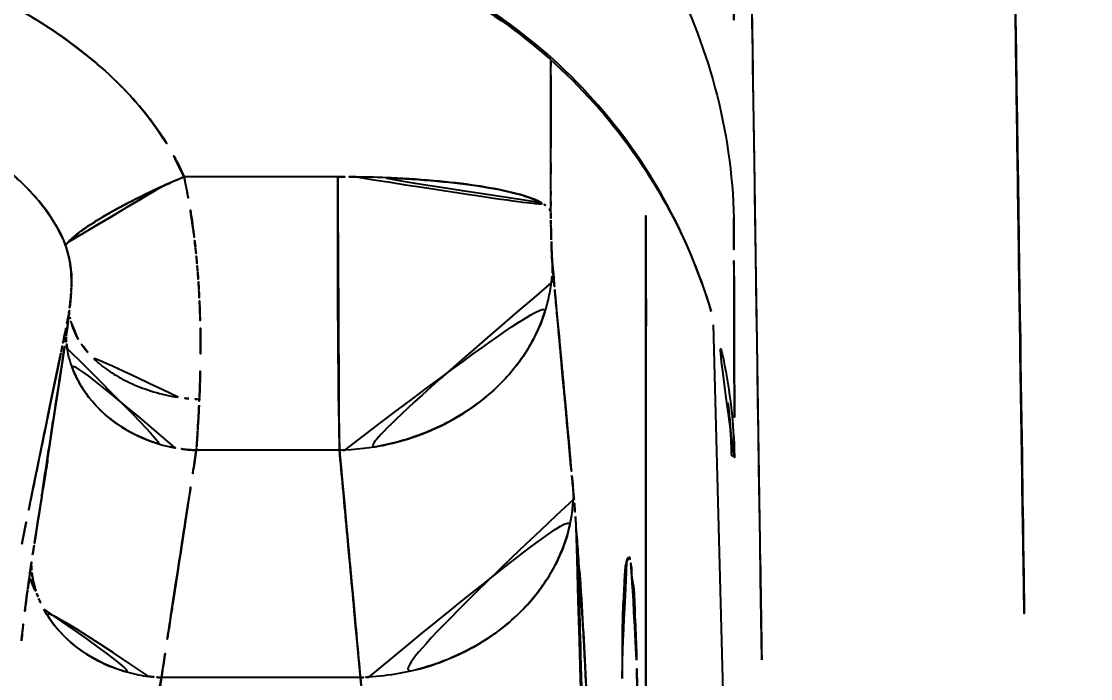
# Model space of a CAD drawing. Extents: x 16296660632 to 16296668616, y -37409619871 to -37409616241.
# Drawn here: x 16296666410.42 to 16296666450.61, y -37409616612.79 to -37409616588.11 of the extents above; entities that cross this region are included whole.
import ezdxf

# ---------------------------------------------------------------- set-up
doc = ezdxf.new("R2010")
doc.units = 0
doc.header["$LTSCALE"] = 10
doc.header["$MEASUREMENT"] = 0
doc.header["$PDMODE"] = 3
doc.header["$PDSIZE"] = -10
doc.layers.get('0').update_dxf_attribs({"linetype": 'CONTINUOUS'})
doc.layers.get('DEFPOINTS').update_dxf_attribs({"linetype": 'CONTINUOUS'})
doc.styles.add('Daelim Dimension', font='')
doc.styles.get('Daelim Dimension').set_extended_font_data('나눔고딕')
doc.dimstyles.new('DEFAULT', dxfattribs={"dimscale": 2, "dimtxt": 2, "dimasz": 2, "dimexe": 0, "dimexo": 2, "dimgap": 1, "dimtad": 1, "dimdec": 1, "dimzin": 9, "dimdsep": 46, "dimtxsty": 'Daelim Dimension', "dimcen": 0.5, "dimclrd": 252, "dimclre": 252, "dimclrt": 3, "dimadec": 1, "dimazin": 0, "dimtfac": 1, "dimtdec": 1, "dimtix": 1, "dimtmove": 0, "dimatfit": 3, "dimfxl": 1, "dimtolj": 1, "dimtzin": 1, "dimlwd": 9, "dimlwe": 9, "dimarcsym": 0})

# ---------------------------------------------------------------- blocks, each defined once
blk = doc.blocks.new('*D17')
at = {"color": 5, "lineweight": 9, "ltscale": 0.5, "transparency": 16777216}
for p, q in [((16296666587.9219, -37409616506.424438), (16296666624.81945, -37409616506.424438)), ((16296666624.81945, -37409616510.424438), (16296666624.81945, -37409616827.794708)), ((16296666313.128599, -37409616831.794708), (16296666624.81945, -37409616831.794708))]:
    blk.add_line(p, q, dxfattribs=at)
at = {"color": 5, "ltscale": 0.5, "transparency": 16777216}
for points in [[(16296666624.152781, -37409616510.424438), (16296666625.486111, -37409616510.424438), (16296666624.81945, -37409616506.424438)], [(16296666624.152781, -37409616827.794708), (16296666625.486111, -37409616827.794708), (16296666624.81945, -37409616831.794708)]]:
    blk.add_solid(points, dxfattribs=at)
at = {"layer": 'DEFPOINTS', "color": 0, "ltscale": 0.5, "transparency": 16777216}
for p in [(16296666583.9219, -37409616506.424438), (16296666309.128599, -37409616831.794708), (16296666624.81945, -37409616831.794708)]:
    blk.add_point(p, dxfattribs=at)
at = {"color": 7, "ltscale": 0.5, "transparency": 16777216, "insert": (16296666606.46752, -37409616669.109573), "char_height": 30, "attachment_point": 5, "rotation": 90, "style": 'Daelim Dimension'}
blk.add_mtext('\\A1;325', dxfattribs=at)

msp = doc.modelspace()

# ---------------------------------------------------------------- linework, layer by layer
at = {"linetype": 'Continuous'}
for p, q in [((16296666430.323549, -37409616595.2687), (16296666430.323549, -37409616589.590553)), ((16296666422.31101, -37409616593.948349), (16296666416.53758, -37409616593.948349)), ((16296666436.416691, -37409616599.508171), (16296666436.908381, -37409616618.071091)), ((16296666422.377159, -37409616604.217522), (16296666416.99864, -37409616604.217522)), ((16296666437.10224, -37409616603.911041), (16296666437.10232, -37409616603.912743)), ((16296666437.10232, -37409616603.912743), (16296666437.113119, -37409616604.188469)), ((16296666437.113119, -37409616604.188469), (16296666437.113211, -37409616604.191231)), ((16296666437.116409, -37409616604.303993), (16296666437.11445, -37409616604.236526)), ((16296666437.119341, -37409616604.419807), (16296666437.116409, -37409616604.303993)), ((16296666437.119579, -37409616604.428841), (16296666437.22438, -37409616604.426086)), ((16296666423.16349, -37409616612.748077), (16296666415.687469, -37409616612.748077))]:
    msp.add_line(p, q, dxfattribs=at)
for points, start_tangent, end_tangent in [([(16296666437.231359, -37409616574.345177), (16296666437.222071, -37409616576.243187), (16296666437.19809, -37409616585.354691), (16296666437.20262, -37409616595.506851)], (-0.005342191, -0.99998573), (0.001750136, -0.999998469)), ([(16296666419.50247, -37409616575.59893), (16296666424.07239, -37409616576.722992), (16296666428.279409, -37409616578.919083), (16296666431.88669, -37409616582.081223), (16296666434.67787, -37409616586.040161), (16296666436.491261, -37409616590.59523), (16296666437.2027, -37409616595.507469)], (0.992674605, -0.120818578), (0.026165677, -0.99965762)), ([(16296666438.24958, -37409616612.083717), (16296666438.040251, -37409616598.701973), (16296666437.85754, -37409616586.232117), (16296666437.701719, -37409616574.691803)], (-0.016081, 0.999870692), (-0.012849702, 0.999917439)), ([(16296666415.38925, -37409616591.967323), (16296666415.21298, -37409616591.732536), (16296666413.14637, -37409616589.606209), (16296666410.426001, -37409616587.719467), (16296666407.158501, -37409616586.130989), (16296666403.38394, -37409616584.811302), (16296666399.1192, -37409616583.787392), (16296666398.57062, -37409616583.685677)], (-0.590211584, 0.80724859), (-0.984232611, 0.176878962)), ([(16296666398.571819, -37409616583.679062), (16296666402.454069, -37409616584.54847), (16296666406.424601, -37409616585.838928), (16296666409.87257, -37409616587.410004), (16296666412.8046, -37409616589.326622), (16296666415.090151, -37409616591.576447), (16296666415.390499, -37409616591.966347)], (0.98414919, -0.177342529), (0.593802003, -0.804611199)), ([(16296666447.727539, -37409616583.636887), (16296666447.88275, -37409616594.980858), (16296666448.065359, -37409616607.284607), (16296666448.275391, -37409616620.534592)], (0.013022781, -0.9999152), (0.016300484, -0.999867138)), ([(16296666436.34885, -37409616599.002441), (16296666434.60717, -37409616594.839981), (16296666431.918091, -37409616591.055656), (16296666428.272539, -37409616587.861588), (16296666424.01964, -37409616585.655083), (16296666419.567381, -37409616584.543587)], (-0.285264678, 0.95844878), (-0.992387005, 0.123158568)), ([(16296666419.567381, -37409616584.543587), (16296666424.086281, -37409616585.738403), (16296666428.210621, -37409616587.912071), (16296666431.73966, -37409616590.952759), (16296666434.499149, -37409616594.710274), (16296666436.34885, -37409616599.002441)], (0.989496098, -0.144559577), (0.289279218, -0.957244762)), ([(16296666394.95647, -37409616588.523903), (16296666396.847321, -37409616588.789818), (16296666399.515341, -37409616589.296066), (16296666401.92865, -37409616589.908836), (16296666404.096411, -37409616590.609657), (16296666406.02853, -37409616591.387482), (16296666407.737471, -37409616592.242683), (16296666409.22842, -37409616593.184792), (16296666410.47403, -37409616594.213158), (16296666411.434099, -37409616595.328758), (16296666412.086451, -37409616596.522034)], (0.992552195, -0.121820112), (0.358384918, -0.933573913)), ([(16296666412.086451, -37409616596.522034), (16296666411.337799, -37409616595.181259), (16296666410.191031, -37409616593.948578), (16296666408.71353, -37409616592.831886), (16296666406.94356, -37409616591.821953), (16296666404.92255, -37409616590.921913), (16296666402.61915, -37409616590.115517), (16296666400.024481, -37409616589.414108), (16296666397.127939, -37409616588.835861), (16296666394.95652, -37409616588.523491)], (-0.359367128, 0.933196264), (-0.992672466, 0.120836148)), ([(16296666430.323549, -37409616589.590553), (16296666430.323549, -37409616590.148903)], (-0.000000297, -1), (0.000001341, -1)), ([(16296666430.323549, -37409616590.148903), (16296666430.323549, -37409616590.16259), (16296666430.323549, -37409616591.121117), (16296666430.323549, -37409616591.973557), (16296666430.323549, -37409616592.752838), (16296666430.323549, -37409616593.418617)], (0.000001341, -1), (0.000171629, -0.999999985)), ([(16296666415.390499, -37409616591.966347), (16296666416.53758, -37409616593.948349)], (0.593802003, -0.804611199), (0.389333356, -0.921096921)), ([(16296666416.53758, -37409616593.948349), (16296666415.38925, -37409616591.967323)], (-0.400920059, 0.916113042), (-0.590211584, 0.80724859)), ([(16296666430.323549, -37409616593.418617), (16296666430.323549, -37409616593.465057), (16296666430.323549, -37409616594.483322)], (0.000171629, -0.999999985), (-0.001002903, -0.999999497)), ([(16296666415.7351, -37409616594.29911), (16296666416.53758, -37409616593.948349)], (0.910435334, 0.413651427), (0.92191325, 0.387396386)), ([(16296666416.53758, -37409616593.948349), (16296666416.06105, -37409616594.153351), (16296666415.7351, -37409616594.29911)], (-0.921911005, -0.387401728), (-0.910464807, -0.413586551)), ([(16296666416.53758, -37409616593.948349), (16296666416.892509, -37409616596.002792)], (0.21074155, -0.977541815), (0.130143122, -0.991495218)), ([(16296666422.31101, -37409616593.948387), (16296666422.31254, -37409616596.331917), (16296666422.319599, -37409616598.674171), (16296666422.33363, -37409616600.846382), (16296666422.35372, -37409616602.729507), (16296666422.37652, -37409616604.181938)], (-0.000728143, -0.999999735), (0.018247097, -0.999833508)), ([(16296666422.31101, -37409616593.948349), (16296666423.00658, -37409616593.953529)], (1, 0.000000085), (0.99988736, -0.015008918)), ([(16296666423.00658, -37409616593.953583), (16296666422.31101, -37409616593.948387)], (-0.999887498, 0.014999737), (-1, -0.000004402)), ([(16296666423.00658, -37409616593.953529), (16296666424.31563, -37409616593.992531), (16296666426.13669, -37409616594.11692), (16296666427.753571, -37409616594.317886), (16296666429.061131, -37409616594.58844), (16296666429.94243, -37409616594.911377), (16296666430.323549, -37409616595.2687)], (0.99988736, -0.015008918), (0.288932146, -0.957349578)), ([(16296666429.963869, -37409616594.923073), (16296666429.15337, -37409616594.614014), (16296666427.91338, -37409616594.344276), (16296666426.289009, -37409616594.131691), (16296666424.38545, -37409616593.995773), (16296666423.00658, -37409616593.953583)], (-0.880254832, 0.474501243), (-0.999887498, 0.014999737)), ([(16296666412.17692, -37409616596.408386), (16296666412.185249, -37409616596.399246), (16296666412.31732, -37409616596.268898), (16296666412.66643, -37409616595.987556), (16296666413.10935, -37409616595.685806), (16296666413.63553, -37409616595.366837), (16296666414.91938, -37409616594.684883), (16296666415.682899, -37409616594.322891), (16296666415.7351, -37409616594.29911)], (0.670557084, 0.741857935), (0.910435334, 0.413651427)), ([(16296666415.7351, -37409616594.29911), (16296666415.6304, -37409616594.346916), (16296666414.870449, -37409616594.709038), (16296666414.21208, -37409616595.047096), (16296666413.634279, -37409616595.367561), (16296666413.12788, -37409616595.674133), (16296666412.691999, -37409616595.96891), (16296666412.3354, -37409616596.252563), (16296666412.19442, -37409616596.389183), (16296666412.17684, -37409616596.408318)], (-0.910464807, -0.413586551), (-0.670301509, -0.742088868)), ([(16296666416.892521, -37409616596.002792), (16296666416.889231, -37409616595.977501), (16296666416.53758, -37409616593.948349)], (-0.128403278, 0.991722037), (-0.216578829, 0.976265134)), ([(16296666430.323549, -37409616594.483322), (16296666430.32309, -37409616594.88221)], (-0.001002903, -0.999999497), (-0.00076376, -0.999999708)), ([(16296666433.89782, -37409616614.704773), (16296666433.89777, -37409616612.625717), (16296666433.89777, -37409616604.037613), (16296666433.897779, -37409616595.622261), (16296666433.896721, -37409616593.802643)], (-0.000011228, 1), (-0.00061146, 0.999999813)), ([(16296666422.37649, -37409616604.181938), (16296666422.355221, -37409616602.732132), (16296666422.337049, -37409616600.847641), (16296666422.32317, -37409616598.671356), (16296666422.31422, -37409616596.32711), (16296666422.31101, -37409616593.948349)], (-0.01872158, 0.999824736), (-0.000140991, 0.99999999)), ([(16296666430.140051, -37409616595.032318), (16296666429.963869, -37409616594.923073)], (-0.800477653, 0.599362601), (-0.880254833, 0.474501243)), ([(16296666430.32309, -37409616594.88221), (16296666430.32338, -37409616595.287086)], (-0.00076376, -0.999999708), (0.002788989, -0.999996111)), ([(16296666430.323521, -37409616595.2687), (16296666430.140051, -37409616595.032318)], (-0.289189519, 0.957271864), (-0.800477653, 0.599362601)), ([(16296666430.32338, -37409616595.287086), (16296666430.323601, -37409616595.354691), (16296666430.32374, -37409616595.388313)], (0.002788989, -0.999996111), (0.004227604, -0.999991064)), ([(16296666430.323721, -37409616595.388313), (16296666430.323521, -37409616595.2687)], (-0.003177152, 0.999994953), (-0.000126702, 0.999999992)), ([(16296666430.32374, -37409616595.388313), (16296666430.32387, -37409616595.4179), (16296666430.324039, -37409616595.451202)], (0.004227604, -0.999991064), (0.005394233, -0.999985451)), ([(16296666430.323971, -37409616595.45121), (16296666430.323721, -37409616595.388313)], (-0.004795632, 0.999988501), (-0.003177152, 0.999994953)), ([(16296666430.324039, -37409616595.451202), (16296666430.32486, -37409616595.574944)], (0.005394234, -0.999985451), (0.008018752, -0.999967849)), ([(16296666430.329941, -37409616595.967216), (16296666430.323971, -37409616595.45121)], (-0.018452641, 0.999829736), (-0.004795632, 0.999988501)), ([(16296666430.32486, -37409616595.574944), (16296666430.330009, -37409616595.967216)], (0.008018752, -0.999967849), (0.01887444, -0.999821862)), ([(16296666437.20262, -37409616595.506851), (16296666437.203581, -37409616596.032173), (16296666437.204611, -37409616596.559967), (16296666437.205721, -37409616597.090752)], (0.001770759, -0.999998432), (0.002137194, -0.999997716)), ([(16296666416.892509, -37409616596.002792), (16296666416.895309, -37409616596.0242), (16296666416.958429, -37409616596.548553)], (0.130143122, -0.991495218), (0.109894746, -0.99394323)), ([(16296666416.9578, -37409616596.548622), (16296666416.892521, -37409616596.002792)], (-0.109299297, 0.994008885), (-0.128403277, 0.991722037)), ([(16296666430.330009, -37409616595.967216), (16296666430.33065, -37409616596.00016), (16296666430.33098, -37409616596.016182)], (0.01887444, -0.999821862), (0.020491735, -0.999790022)), ([(16296666430.330879, -37409616596.016182), (16296666430.329941, -37409616595.967216)], (-0.01978397, 0.999804278), (-0.01845264, 0.999829736)), ([(16296666430.33098, -37409616596.016182), (16296666430.335051, -37409616596.192169)], (0.020491734, -0.999790022), (0.025606968, -0.999672088)), ([(16296666430.338039, -37409616596.31456), (16296666430.331791, -37409616596.060867), (16296666430.330879, -37409616596.016182)], (-0.0284424, 0.999595433), (-0.019783969, 0.999804278)), ([(16296666430.335051, -37409616596.192169), (16296666430.340269, -37409616596.379997)], (0.025606968, -0.999672088), (0.029638161, -0.999560693)), ([(16296666412.086451, -37409616596.522034), (16296666412.17692, -37409616596.408386)], (0.561218602, 0.827667615), (0.670557084, 0.741857936)), ([(16296666412.086451, -37409616596.522034), (16296666412.227421, -37409616597.022377), (16296666412.284281, -37409616597.418907)], (0.35546214, -0.93469068), (0.093810036, -0.995590115)), ([(16296666412.17684, -37409616596.408318), (16296666412.086451, -37409616596.522034)], (-0.670301508, -0.742088868), (-0.561181022, -0.827693095)), ([(16296666416.958429, -37409616596.548553), (16296666416.97217, -37409616596.675453)], (0.109894746, -0.99394323), (0.105380404, -0.994431984)), ([(16296666416.971479, -37409616596.675522), (16296666416.9578, -37409616596.548622)], (-0.105014303, 0.994470712), (-0.109299297, 0.994008885)), ([(16296666416.97217, -37409616596.675453), (16296666417.013189, -37409616597.091248)], (0.105380404, -0.994431984), (0.091100128, -0.995841738)), ([(16296666430.343981, -37409616596.502937), (16296666430.338039, -37409616596.31456)], (-0.034607701, 0.999400974), (-0.0284424, 0.999595433)), ([(16296666430.340269, -37409616596.379997), (16296666430.34403, -37409616596.502937)], (0.029638161, -0.999560693), (0.031478047, -0.999504443)), ([(16296666430.34403, -37409616596.502937), (16296666430.34536, -37409616596.54483), (16296666430.358681, -37409616596.882553), (16296666430.374241, -37409616597.122963)], (0.031478047, -0.999504443), (0.075294259, -0.997161358)), ([(16296666430.373751, -37409616597.123001), (16296666430.35498, -37409616596.780952), (16296666430.343981, -37409616596.502937)], (-0.068384919, 0.997659011), (-0.034607702, 0.999400974)), ([(16296666412.28624, -37409616597.418701), (16296666412.086451, -37409616596.522034)], (-0.101689589, 0.994816178), (-0.33117194, 0.943570425)), ([(16296666417.012489, -37409616597.091316), (16296666416.971479, -37409616596.675522)], (-0.091388387, 0.995815326), (-0.105014303, 0.994470712)), ([(16296666412.284281, -37409616597.418907), (16296666412.2932, -37409616597.527527), (16296666412.304831, -37409616597.975853)], (0.093810036, -0.995590115), (-0.015724277, -0.999876366)), ([(16296666412.306431, -37409616597.975883), (16296666412.29384, -37409616597.501862), (16296666412.28624, -37409616597.418701)], (0.020304633, 0.99979384), (-0.101689589, 0.994816178)), ([(16296666417.013189, -37409616597.091248), (16296666417.04044, -37409616597.407387)], (0.091100128, -0.995841738), (0.080765847, -0.996733103)), ([(16296666417.0399, -37409616597.407433), (16296666417.012489, -37409616597.091316)], (-0.081452778, 0.996677202), (-0.091388387, 0.995815326)), ([(16296666417.04044, -37409616597.407387), (16296666417.055031, -37409616597.594269)], (0.080765847, -0.996733103), (0.074868547, -0.997193412)), ([(16296666417.05463, -37409616597.594299), (16296666417.0399, -37409616597.407433)], (-0.075751395, 0.997126735), (-0.081452777, 0.996677202)), ([(16296666430.389681, -37409616597.323563), (16296666430.34507, -37409616597.917877)], (-0.022959298, -0.999736401), (-0.125732021, -0.992064241)), ([(16296666430.374241, -37409616597.122963), (16296666430.404711, -37409616597.480232), (16296666430.4401, -37409616597.867508), (16296666430.45262, -37409616598.004532)], (0.075294259, -0.997161358), (0.091039995, -0.995847237)), ([(16296666430.389681, -37409616597.322517), (16296666430.373751, -37409616597.123001)], (-0.091951059, 0.995763527), (-0.068384919, 0.997659011)), ([(16296666437.20575, -37409616597.090752), (16296666437.219379, -37409616602.187218), (16296666437.22068, -37409616602.594948), (16296666437.226839, -37409616604.520027)], (0.002136878, -0.999997717), (0.003201256, -0.999994876)), ([(16296666417.055031, -37409616597.594269), (16296666417.088961, -37409616598.097977)], (0.074868547, -0.997193412), (0.059753133, -0.998213185)), ([(16296666417.089121, -37409616598.097969), (16296666417.086491, -37409616598.055359), (16296666417.05463, -37409616597.594299)], (-0.061016171, 0.998136778), (-0.075751395, 0.997126735)), ([(16296666430.34523, -37409616597.917908), (16296666430.389681, -37409616597.322517)], (0.125160777, 0.992136472), (0.022803634, 0.999739963)), ([(16296666430.452641, -37409616598.004517), (16296666430.389681, -37409616597.323563)], (-0.092013991, 0.995757714), (-0.092104616, 0.995749336)), ([(16296666412.29365, -37409616598.26358), (16296666412.28997, -37409616598.32135)], (-0.059855126, -0.998207075), (-0.067205991, -0.997739122)), ([(16296666412.29439, -37409616598.263634), (16296666412.30073, -37409616598.145302)], (0.060682959, 0.998157091), (0.045966825, 0.998942967)), ([(16296666412.29978, -37409616598.145264), (16296666412.29365, -37409616598.26358)], (-0.043221313, -0.999065522), (-0.059855127, -0.998207075)), ([(16296666412.30073, -37409616598.145302), (16296666412.303049, -37409616598.090401)], (0.045966825, 0.998942967), (0.038245096, 0.999268389)), ([(16296666412.304831, -37409616597.975853), (16296666412.304541, -37409616597.992844), (16296666412.29978, -37409616598.145264)], (-0.015724277, -0.999876366), (-0.043221313, -0.999065522)), ([(16296666412.303049, -37409616598.090401), (16296666412.306431, -37409616597.975883)], (0.038245096, 0.999268389), (0.020304633, 0.99979384)), ([(16296666417.088961, -37409616598.097977), (16296666417.10076, -37409616598.305313)], (0.059753133, -0.998213185), (0.053848311, -0.998549127)), ([(16296666417.101179, -37409616598.305283), (16296666417.089121, -37409616598.097969)], (-0.055150023, 0.998478079), (-0.061016171, 0.998136778)), ([(16296666430.34507, -37409616597.917877), (16296666430.229271, -37409616598.554153), (16296666429.78301, -37409616599.812637), (16296666429.444309, -37409616600.431267), (16296666429.02951, -37409616601.029251), (16296666427.98871, -37409616602.122192), (16296666426.716169, -37409616603.019943), (16296666425.295321, -37409616603.674408), (16296666423.821341, -37409616604.067886), (16296666422.57999, -37409616604.210098)], (-0.125732021, -0.992064241), (-0.998868249, -0.047562817)), ([(16296666430.45262, -37409616598.004532), (16296666430.46851, -37409616598.177597)], (0.091039995, -0.995847237), (0.091985675, -0.99576033)), ([(16296666430.48543, -37409616598.359467), (16296666430.452641, -37409616598.004517)], (-0.091966837, 0.99576207), (-0.092013991, 0.995757714)), ([(16296666430.46851, -37409616598.177597), (16296666430.485411, -37409616598.359467)], (0.091985675, -0.99576033), (0.092822948, -0.99568263)), ([(16296666412.23715, -37409616598.884239), (16296666412.28764, -37409616598.365463), (16296666412.290689, -37409616598.321404)], (0.123540958, 0.992339474), (0.066916572, 0.997758574)), ([(16296666412.28997, -37409616598.32135), (16296666412.276819, -37409616598.491814), (16296666412.217541, -37409616599.02803)], (-0.067205991, -0.997739122), (-0.131570161, -0.991306861)), ([(16296666417.10076, -37409616598.305313), (16296666417.123671, -37409616598.790543)], (0.053848311, -0.998549127), (0.040662649, -0.999172932)), ([(16296666417.12468, -37409616598.790497), (16296666417.101179, -37409616598.305283)], (-0.04164292, 0.999132557), (-0.055150023, 0.998478079)), ([(16296666422.579981, -37409616604.209808), (16296666424.421801, -37409616603.939049), (16296666426.27112, -37409616603.258003), (16296666427.90416, -37409616602.193611), (16296666429.209169, -37409616600.786163), (16296666430.06316, -37409616599.130096), (16296666430.34523, -37409616597.917908)], (0.998887001, 0.047167351), (0.125160777, 0.992136472)), ([(16296666430.485411, -37409616598.359467), (16296666430.49789, -37409616598.493446), (16296666430.533119, -37409616598.875153), (16296666430.57336, -37409616599.311478), (16296666430.619141, -37409616599.808228), (16296666430.668091, -37409616600.339653), (16296666430.723511, -37409616600.941902), (16296666430.777161, -37409616601.52536), (16296666430.81348, -37409616601.92067)], (0.092822948, -0.99568263), (0.091466628, -0.995808142)), ([(16296666412.220181, -37409616599.043373), (16296666412.20311, -37409616599.128036)], (-0.979589355, 0.201009194), (-0.17164087, -0.985159587)), ([(16296666412.204411, -37409616599.121803), (16296666412.218081, -37409616599.028107)], (0.149716244, 0.988729005), (0.139227813, 0.990260378)), ([(16296666412.217541, -37409616599.02803), (16296666412.212971, -37409616599.063309), (16296666412.208309, -37409616599.098106), (16296666412.203171, -37409616599.135246)], (-0.127069152, -0.991893861), (-0.139403794, -0.99023562)), ([(16296666412.2127, -37409616599.124588), (16296666412.220181, -37409616599.043373)], (0.118573935, 0.992945226), (-0.979589351, 0.201009211)), ([(16296666412.21929, -37409616599.019508), (16296666412.23715, -37409616598.884239)], (0.138275608, 0.990393788), (0.123540958, 0.992339474)), ([(16296666412.22788, -37409616599.118103), (16296666412.217541, -37409616599.02803)], (-0.134481344, 0.990916126), (-0.093455708, 0.995623438)), ([(16296666417.123671, -37409616598.790543), (16296666417.12697, -37409616598.873848)], (0.040662649, -0.999172932), (0.038488286, -0.999259051)), ([(16296666417.128059, -37409616598.87381), (16296666417.12468, -37409616598.790497)], (-0.039355178, 0.999225285), (-0.04164292, 0.999132557)), ([(16296666417.12697, -37409616598.873848), (16296666417.15605, -37409616600.122871)], (0.038488285, -0.999259051), (0.009029103, -0.999959237)), ([(16296666430.81349, -37409616601.92067), (16296666430.65, -37409616600.143646), (16296666430.48543, -37409616598.359467)], (-0.091496863, 0.995805365), (-0.091966837, 0.99576207)), ([(16296666412.033621, -37409616599.947319), (16296666412.19906, -37409616599.147629)], (0.202413564, 0.979300132), (0.202757058, 0.979229072)), ([(16296666412.19906, -37409616599.147629), (16296666412.03381, -37409616599.947372)], (-0.202482447, -0.979285892), (-0.202235603, -0.979336899)), ([(16296666412.11861, -37409616599.829887), (16296666412.2127, -37409616599.124588)], (0.136436115, 0.990648872), (0.118573936, 0.992945226)), ([(16296666412.183041, -37409616599.325996), (16296666412.1724, -37409616599.424271), (16296666412.13888, -37409616599.697861), (16296666412.121321, -37409616599.830261)], (-0.104885527, -0.994484302), (-0.13426964, -0.990944834)), ([(16296666412.203171, -37409616599.135246), (16296666412.183041, -37409616599.325996)], (-0.10848365, -0.994098233), (-0.104885527, -0.994484302)), ([(16296666412.19906, -37409616599.147629), (16296666412.204411, -37409616599.121803)], (0.202757057, 0.979229072), (0.202768383, 0.979226727)), ([(16296666412.20311, -37409616599.128036), (16296666412.19906, -37409616599.147629)], (-0.202488507, -0.979284639), (-0.202482447, -0.979285892)), ([(16296666412.258209, -37409616599.290779), (16296666412.22788, -37409616599.118103)], (-0.210723726, 0.977545657), (-0.134481344, 0.990916126)), ([(16296666412.56267, -37409616600.053726), (16296666412.3953, -37409616599.722473), (16296666412.28149, -37409616599.388458), (16296666412.258209, -37409616599.290779)], (-0.508759887, 0.86090846), (-0.210723725, 0.977545657)), ([(16296666417.156269, -37409616600.122871), (16296666417.15604, -37409616600.088699), (16296666417.128059, -37409616598.87381)], (-0.006141572, 0.99998114), (-0.039355179, 0.999225285)), ([(16296666412.11529, -37409616599.874382), (16296666412.103069, -37409616599.961678)], (-0.136390247, -0.990655188), (-0.141126355, -0.989991592)), ([(16296666412.121321, -37409616599.830261), (16296666412.11529, -37409616599.874382)], (-0.13426964, -0.990944834), (-0.136390246, -0.990655188)), ([(16296666437.224609, -37409616604.435127), (16296666437.096189, -37409616602.614021), (16296666436.807369, -37409616600.811157), (16296666436.34885, -37409616599.002441)], (-0.026177029, 0.999657323), (-0.289279161, 0.957244779)), ([(16296666411.91325, -37409616600.530083), (16296666412.033621, -37409616599.947319)], (0.202171985, 0.979350034), (0.202413564, 0.979300132)), ([(16296666412.03381, -37409616599.947372), (16296666411.90601, -37409616600.566528)], (-0.202235603, -0.979336899), (-0.202045046, -0.97937623)), ([(16296666412.035139, -37409616600.431808), (16296666412.07725, -37409616600.128937)], (0.138036464, 0.990427148), (0.137400044, 0.990515637)), ([(16296666412.102961, -37409616599.965683), (16296666412.031099, -37409616600.431236)], (-0.152606651, -0.988287008), (-0.152505327, -0.988302649)), ([(16296666412.07725, -37409616600.128937), (16296666412.11861, -37409616599.829887)], (0.137400044, 0.990515637), (0.136436115, 0.990648871)), ([(16296666412.103069, -37409616599.961678), (16296666412.146351, -37409616600.396896)], (0.037776826, -0.999286201), (0.158568074, -0.987348047)), ([(16296666412.14579, -37409616600.396988), (16296666412.102961, -37409616599.965683)], (-0.157969685, 0.987443962), (-0.038098845, 0.999273975)), ([(16296666412.918329, -37409616600.541573), (16296666412.73436, -37409616600.313072), (16296666412.56267, -37409616600.053726)], (-0.659511881, 0.751694139), (-0.508759887, 0.86090846)), ([(16296666417.15605, -37409616600.122871), (16296666417.14809, -37409616601.37056)], (0.009029103, -0.999959237), (-0.023997949, -0.999712008)), ([(16296666411.90601, -37409616600.566528), (16296666411.312019, -37409616603.452362), (16296666410.86944, -37409616605.611168)], (-0.202045046, -0.97937623), (-0.200510177, -0.979691619)), ([(16296666412.031099, -37409616600.431236), (16296666411.665569, -37409616602.804123), (16296666411.228491, -37409616605.652298), (16296666410.989611, -37409616607.213821)], (-0.152505327, -0.988302649), (-0.151047621, -0.988526487)), ([(16296666412.146351, -37409616600.396896), (16296666412.37962, -37409616601.229553), (16296666413.091459, -37409616602.389503), (16296666414.17256, -37409616603.329247), (16296666415.51856, -37409616603.957893), (16296666415.996731, -37409616604.085548)], (0.158568074, -0.987348047), (0.976313293, -0.216361627)), ([(16296666416.20249, -37409616604.127861), (16296666415.277691, -37409616603.877533), (16296666414.056141, -37409616603.253708), (16296666413.054449, -37409616602.348083), (16296666412.374571, -37409616601.219673), (16296666412.14579, -37409616600.396988)], (-0.983592856, 0.180402588), (-0.157969685, 0.987443962)), ([(16296666416.31646, -37409616602.226433), (16296666416.05818, -37409616602.180992), (16296666415.17201, -37409616601.948929), (16296666414.40958, -37409616601.639397), (16296666413.751631, -37409616601.263077), (16296666413.191959, -37409616600.82235), (16296666412.918329, -37409616600.541573)], (-0.987802852, 0.155709746), (-0.659511881, 0.751694139)), ([(16296666417.12854, -37409616601.949997), (16296666417.156269, -37409616600.122871)], (0.034317883, 0.999410968), (-0.006141572, 0.99998114)), ([(16296666410.86944, -37409616605.611168), (16296666411.326559, -37409616603.380203), (16296666411.91325, -37409616600.530083)], (0.200374176, 0.979719444), (0.202171985, 0.979350034)), ([(16296666417.14809, -37409616601.37056), (16296666417.12855, -37409616601.950073)], (-0.023997949, -0.999712008), (-0.043875272, -0.999037017)), ([(16296666416.71431, -37409616602.278152), (16296666416.31646, -37409616602.226433)], (-0.994771272, 0.102127937), (-0.987802852, 0.155709746)), ([(16296666417.112471, -37409616602.308289), (16296666416.71431, -37409616602.278152)], (-0.998809921, 0.048772346), (-0.994771272, 0.102127937)), ([(16296666417.114071, -37409616602.274231), (16296666417.10199, -37409616602.529022)], (-0.046093371, -0.998937136), (-0.048733585, -0.998811813)), ([(16296666417.112459, -37409616602.308289), (16296666417.117649, -37409616602.194687)], (0.046084178, 0.99893756), (0.045236245, 0.998976317)), ([(16296666417.11771, -37409616602.194687), (16296666417.114071, -37409616602.274231)], (-0.04534095, -0.99897157), (-0.046093372, -0.998937136)), ([(16296666417.117649, -37409616602.194687), (16296666417.117929, -37409616602.188583), (16296666417.12324, -37409616602.070213), (16296666417.12854, -37409616601.949997)], (0.045236245, 0.998976317), (0.043751811, 0.999042431)), ([(16296666417.12855, -37409616601.950073), (16296666417.11771, -37409616602.194687)], (-0.043240619, -0.999064687), (-0.04534095, -0.99897157)), ([(16296666430.81348, -37409616601.92067), (16296666430.834, -37409616602.144127), (16296666430.901251, -37409616602.876839), (16296666430.96357, -37409616603.55658), (16296666431.024229, -37409616604.218971), (16296666431.078871, -37409616604.815773)], (0.091466628, -0.995808142), (0.091863531, -0.995771606)), ([(16296666410.989361, -37409616607.213783), (16296666410.999029, -37409616607.153069), (16296666412.035139, -37409616600.431808)], (0.157088121, 0.98758459), (0.138036464, 0.990427148)), ([(16296666417.10199, -37409616602.529022), (16296666417.088181, -37409616602.803047), (16296666417.074051, -37409616603.066002)], (-0.048733585, -0.998811813), (-0.055453154, -0.99846129)), ([(16296666417.089279, -37409616602.786003), (16296666417.112181, -37409616602.308273)], (0.051655364, 0.998664971), (0.043899791, 0.999035939)), ([(16296666431.078939, -37409616604.815773), (16296666430.94692, -37409616603.374443), (16296666430.81349, -37409616601.92067)], (-0.09111911, 0.995840001), (-0.091496863, 0.995805365)), ([(16296666436.980221, -37409616602.436943), (16296666436.99419, -37409616602.557732), (16296666437.00742, -37409616602.678253), (16296666437.019899, -37409616602.798492), (16296666437.031651, -37409616602.918442), (16296666437.0354, -37409616602.958366)], (0.117807104, -0.993036498), (0.092644497, -0.99569925)), ([(16296666417.05975, -37409616603.316887), (16296666417.085369, -37409616602.86087), (16296666417.089279, -37409616602.786003)], (0.059405088, 0.998233958), (0.051655364, 0.998664971)), ([(16296666417.074051, -37409616603.066002), (16296666417.05966, -37409616603.316887)], (-0.055453154, -0.99846129), (-0.059144771, -0.998249416)), ([(16296666437.0354, -37409616602.958366), (16296666437.042669, -37409616603.038116), (16296666437.052959, -37409616603.157501), (16296666437.06254, -37409616603.276611), (16296666437.0714, -37409616603.395439), (16296666437.07954, -37409616603.513802), (16296666437.08692, -37409616603.630692), (16296666437.09347, -37409616603.744873), (16296666437.099199, -37409616603.855049), (16296666437.100861, -37409616603.889427)], (0.092644497, -0.99569925), (0.04754511, -0.998869092)), ([(16296666417.047409, -37409616603.519096), (16296666417.05176, -37409616603.44902)], (0.062500964, 0.998044904), (0.061359255, 0.998115746)), ([(16296666417.05966, -37409616603.316887), (16296666417.04735, -37409616603.519096)], (-0.059144771, -0.998249416), (-0.062377989, -0.998052597)), ([(16296666417.05176, -37409616603.44902), (16296666417.05637, -37409616603.373238), (16296666417.05975, -37409616603.316887)], (0.061359254, 0.998115746), (0.059405088, 0.998233958)), ([(16296666417.020149, -37409616603.928619), (16296666417.027439, -37409616603.824142)], (0.07083748, 0.99748787), (0.068437884, 0.997655379)), ([(16296666417.027439, -37409616603.824142), (16296666417.02018, -37409616603.928619)], (-0.068182062, -0.997672896), (-0.070586235, -0.997505681)), ([(16296666417.027439, -37409616603.824142), (16296666417.02792, -37409616603.817093), (16296666417.03426, -37409616603.723122)], (0.068437885, 0.997655379), (0.066297416, 0.997799906)), ([(16296666417.034241, -37409616603.723122), (16296666417.027439, -37409616603.824142)], (-0.066061247, -0.99781557), (-0.068182061, -0.997672896)), ([(16296666417.03426, -37409616603.723122), (16296666417.04232, -37409616603.599472)], (0.066297416, 0.997799906), (0.063912393, 0.997955513)), ([(16296666417.042271, -37409616603.599472), (16296666417.034241, -37409616603.723122)], (-0.063738159, -0.997966656), (-0.066061247, -0.99781557)), ([(16296666417.04232, -37409616603.599472), (16296666417.047409, -37409616603.519096)], (0.063912393, 0.997955513), (0.062500965, 0.998044903)), ([(16296666417.04735, -37409616603.519096), (16296666417.044821, -37409616603.559334), (16296666417.042271, -37409616603.599472)], (-0.062377988, -0.998052597), (-0.06373816, -0.997966656)), ([(16296666437.10014, -37409616603.874382), (16296666437.10416, -37409616603.961327), (16296666437.104839, -37409616603.976433)], (-0.048277147, 0.998833979), (0.044670108, -0.999001793)), ([(16296666437.10022, -37409616603.875923), (16296666437.10457, -37409616603.970734), (16296666437.10854, -37409616604.06675), (16296666437.1117, -37409616604.152634), (16296666437.112619, -37409616604.179398)], (0.048202304, -0.998837593), (0.033457924, -0.999440127)), ([(16296666437.100861, -37409616603.889427), (16296666437.104099, -37409616603.959877), (16296666437.10478, -37409616603.975601)], (0.04754511, -0.998869092), (0.043357094, -0.999059639)), ([(16296666437.104759, -37409616603.975601), (16296666437.10331, -37409616603.942169), (16296666437.10014, -37409616603.874382)], (-0.042769563, 0.999084964), (-0.048281234, 0.998833781)), ([(16296666415.996731, -37409616604.085548), (16296666416.578541, -37409616604.183792)], (0.976313293, -0.216361627), (0.993226019, -0.116198434)), ([(16296666416.578501, -37409616604.184151), (16296666416.20249, -37409616604.127861)], (-0.993307782, 0.115497403), (-0.983592856, 0.180402588)), ([(16296666416.578541, -37409616604.183792), (16296666416.678089, -37409616604.194557)], (0.993226019, -0.116198433), (0.995086452, -0.099009864)), ([(16296666416.678129, -37409616604.194862), (16296666416.578501, -37409616604.184151)], (-0.995163609, 0.098231316), (-0.993307782, 0.115497403)), ([(16296666416.678089, -37409616604.194557), (16296666416.99865, -37409616604.217468)], (0.995086452, -0.099009864), (0.999059371, -0.043363274)), ([(16296666416.998631, -37409616604.217522), (16296666416.891661, -37409616604.211952), (16296666416.78487, -37409616604.204399), (16296666416.678129, -37409616604.194862)], (-0.999086557, 0.042732332), (-0.995163609, 0.098231316)), ([(16296666416.994579, -37409616604.243767), (16296666416.65469, -37409616606.445)], (-0.15284105, -0.988250785), (-0.152358918, -0.98832523)), ([(16296666416.99457, -37409616604.243767), (16296666416.998631, -37409616604.217522)], (0.152835226, 0.988251685), (0.152840956, 0.988250799)), ([(16296666416.99864, -37409616604.217522), (16296666416.994579, -37409616604.243767)], (-0.152846826, -0.988249891), (-0.152841051, -0.988250784)), ([(16296666416.99856, -37409616604.217461), (16296666417.012899, -37409616604.028831)], (0.078474277, 0.996916139), (0.073320274, 0.997308446)), ([(16296666417.01296, -37409616604.028839), (16296666416.99864, -37409616604.217484)], (-0.073094084, -0.99732505), (-0.078350506, -0.996925874)), ([(16296666417.012899, -37409616604.028831), (16296666417.020149, -37409616603.928619)], (0.073320274, 0.997308447), (0.07083748, 0.99748787)), ([(16296666417.02018, -37409616603.928619), (16296666417.01296, -37409616604.028839)], (-0.070586236, -0.997505681), (-0.073094085, -0.99732505)), ([(16296666422.37652, -37409616604.181938), (16296666422.377159, -37409616604.217194)], (0.018247098, -0.999833508), (0.018377285, -0.999831123)), ([(16296666422.377159, -37409616604.217522), (16296666422.37649, -37409616604.181938)], (-0.018976108, 0.999819937), (-0.018721578, 0.999824736)), ([(16296666422.377159, -37409616604.217194), (16296666422.579981, -37409616604.209808)], (0.999672127, 0.02560543), (0.998887001, 0.047167351)), ([(16296666422.377159, -37409616604.217522), (16296666422.637461, -37409616607.029663), (16296666422.77685, -37409616608.540268)], (0.092357279, -0.995725933), (0.091782463, -0.995779082)), ([(16296666422.57999, -37409616604.210098), (16296666422.377159, -37409616604.217522)], (-0.998868249, -0.047562817), (-0.999671967, -0.025611691)), ([(16296666437.104851, -37409616603.977119), (16296666437.108179, -37409616604.057671), (16296666437.11149, -37409616604.146431), (16296666437.112459, -37409616604.174683)], (0.043283521, -0.999062829), (0.033687883, -0.999432402)), ([(16296666437.10487, -37409616603.977112), (16296666437.10763, -37409616604.043694), (16296666437.11178, -37409616604.154747), (16296666437.11186, -37409616604.157204)], (0.044623971, -0.999003854), (0.03505093, -0.999385527)), ([(16296666437.11186, -37409616604.157204), (16296666437.11146, -37409616604.145782), (16296666437.107821, -37409616604.048439), (16296666437.104759, -37409616603.975601)], (-0.034502999, 0.999404594), (-0.042769563, 0.999084964)), ([(16296666437.11186, -37409616604.157204), (16296666437.1143, -37409616604.231483)], (0.03505093, -0.999385527), (0.030668244, -0.999529619)), ([(16296666437.112459, -37409616604.174683), (16296666437.11409, -37409616604.225021), (16296666437.11429, -37409616604.231483)], (0.033687883, -0.999432402), (0.030877822, -0.999523166)), ([(16296666437.112619, -37409616604.179398), (16296666437.114201, -37409616604.228561), (16296666437.115681, -37409616604.278214)], (0.033457924, -0.999440127), (0.028656378, -0.999589322)), ([(16296666437.117069, -37409616604.328903), (16296666437.11655, -37409616604.309097), (16296666437.1159, -37409616604.285828), (16296666437.114799, -37409616604.248154), (16296666437.112061, -37409616604.163002)], (-0.02615392, 0.999657928), (-0.034247387, 0.999413386)), ([(16296666437.113199, -37409616604.191231), (16296666437.117201, -37409616604.328842)], (0.032418823, -0.999474372), (0.025680779, -0.999670194)), ([(16296666437.114309, -37409616604.232117), (16296666437.116091, -37409616604.292572)], (0.030846099, -0.999524146), (0.028020264, -0.999607355)), ([(16296666437.114321, -37409616604.232117), (16296666437.115219, -37409616604.2621), (16296666437.115879, -37409616604.28524)], (0.030634828, -0.999530644), (0.028314427, -0.999599066)), ([(16296666437.115681, -37409616604.278214), (16296666437.11615, -37409616604.294823), (16296666437.11705, -37409616604.327927)], (0.028656377, -0.999589322), (0.026149948, -0.999658032)), ([(16296666437.115879, -37409616604.28524), (16296666437.116369, -37409616604.302544), (16296666437.11643, -37409616604.304703)], (0.028314425, -0.999599066), (0.027593288, -0.999619233)), ([(16296666437.116091, -37409616604.292572), (16296666437.11611, -37409616604.293312), (16296666437.11705, -37409616604.32782)], (0.028020265, -0.999607355), (0.026150594, -0.999658015)), ([(16296666437.116631, -37409616604.312263), (16296666437.117121, -37409616604.330467)], (0.027238625, -0.99962896), (0.025960671, -0.999662965)), ([(16296666437.117241, -37409616604.330132), (16296666437.119341, -37409616604.419807)], (0.025617634, -0.999671815), (0.021221504, -0.999774799)), ([(16296666437.22438, -37409616604.426086), (16296666437.225361, -37409616604.463478), (16296666437.226101, -37409616604.491783), (16296666437.226839, -37409616604.520027)], (0.026176948, -0.999657325), (0.026176948, -0.999657325)), ([(16296666416.65469, -37409616606.445), (16296666416.99457, -37409616604.243767)], (0.152356285, 0.988325636), (0.152835224, 0.988251686)), ([(16296666431.078871, -37409616604.815773), (16296666431.088551, -37409616604.920464), (16296666431.111151, -37409616605.163193)], (0.091863531, -0.995771606), (0.092822493, -0.995682673)), ([(16296666422.77685, -37409616608.540268), (16296666422.639469, -37409616607.051353), (16296666422.377159, -37409616604.217522)], (-0.091780048, 0.995779304), (-0.092359934, 0.995725686)), ([(16296666431.111151, -37409616605.163193), (16296666431.156969, -37409616605.661484), (16296666431.174959, -37409616605.864967)], (0.092822493, -0.995682673), (0.086995481, -0.996208706)), ([(16296666431.176081, -37409616605.878189), (16296666431.078939, -37409616604.815773)], (-0.090981436, 0.995852589), (-0.09111911, 0.995840001)), ([(16296666410.86944, -37409616605.611168), (16296666410.42156, -37409616607.803253)], (-0.200510177, -0.979691619), (-0.199852879, -0.979825916)), ([(16296666431.17552, -37409616605.879288), (16296666431.168501, -37409616606.059196)], (-0.023146626, -0.999732081), (-0.054753723, -0.99849989)), ([(16296666431.174959, -37409616605.864967), (16296666431.22073, -37409616606.39917)], (0.086995481, -0.996208706), (0.084628053, -0.996412612)), ([(16296666410.435499, -37409616607.736237), (16296666410.86944, -37409616605.611168)], (0.199780233, 0.979840731), (0.200374176, 0.979719444)), ([(16296666431.168501, -37409616606.059196), (16296666430.8703, -37409616607.615936), (16296666430.08997, -37409616609.191353), (16296666428.857269, -37409616610.587547), (16296666427.21829, -37409616611.709389), (16296666425.28265, -37409616612.451561), (16296666423.48243, -37409616612.734543)], (-0.054753722, -0.99849989), (-0.998225063, -0.059554371)), ([(16296666431.168989, -37409616606.059227), (16296666431.176081, -37409616605.878189)], (0.055126438, 0.998479382), (0.023047607, 0.999734369)), ([(16296666431.221769, -37409616606.399094), (16296666431.17552, -37409616605.879288)], (-0.086083518, 0.996287924), (-0.091213529, 0.995831357)), ([(16296666416.044559, -37409616610.414352), (16296666416.12421, -37409616609.894867), (16296666416.56126, -37409616607.051353), (16296666416.65469, -37409616606.445)], (0.151501843, 0.988456975), (0.152356285, 0.988325636)), ([(16296666416.65469, -37409616606.445), (16296666416.56126, -37409616607.051353), (16296666416.124201, -37409616609.894867), (16296666416.044559, -37409616610.414352)], (-0.152358918, -0.98832523), (-0.151499086, -0.988457398)), ([(16296666423.48242, -37409616612.734306), (16296666424.6077, -37409616612.598557), (16296666426.08169, -37409616612.206161), (16296666427.50255, -37409616611.553787), (16296666428.775089, -37409616610.659119), (16296666429.815901, -37409616609.570068), (16296666430.2307, -37409616608.974251), (16296666430.569401, -37409616608.35791), (16296666431.015671, -37409616607.104103), (16296666431.168989, -37409616606.059227)], (0.998192059, 0.06010502), (0.055126438, 0.998479382)), ([(16296666431.22073, -37409616606.39917), (16296666431.2241, -37409616606.438789), (16296666431.246241, -37409616606.699493)], (0.084628053, -0.996412612), (0.084374163, -0.996434143)), ([(16296666431.246241, -37409616606.699493), (16296666431.29108, -37409616607.240967), (16296666431.360781, -37409616608.17411), (16296666431.436069, -37409616609.29866), (16296666431.511681, -37409616610.514038), (16296666431.576321, -37409616611.654129), (16296666431.63633, -37409616612.851837), (16296666431.704941, -37409616614.341057), (16296666431.781811, -37409616616.217308), (16296666431.87104, -37409616618.696587), (16296666431.97257, -37409616622.072533), (16296666432.060749, -37409616625.634354), (16296666432.136761, -37409616629.441383), (16296666432.20063, -37409616633.482597), (16296666432.258101, -37409616638.346893), (16296666432.29907, -37409616643.086838)], (0.084374163, -0.996434143), (0.007425458, -0.999972431)), ([(16296666410.844231, -37409616608.148643), (16296666410.989361, -37409616607.213783)], (0.149390217, 0.988778318), (0.157088121, 0.98758459)), ([(16296666410.989611, -37409616607.213821), (16296666410.791719, -37409616608.51017)], (-0.151047622, -0.988526487), (-0.150772866, -0.988568431)), ([(16296666432.299271, -37409616643.086838), (16296666432.24815, -37409616637.338676), (16296666432.15398, -37409616630.442001), (16296666432.02232, -37409616623.993896), (16296666431.852961, -37409616618.166977), (16296666431.6493, -37409616613.126831), (16296666431.419491, -37409616609.019073), (16296666431.221769, -37409616606.399094)], (-0.006977251, 0.999975659), (-0.086083518, 0.996287924)), ([(16296666410.78079, -37409616608.574768), (16296666410.844231, -37409616608.148643)], (0.145004151, 0.989431047), (0.149390217, 0.988778318)), ([(16296666433.243, -37409616608.236259), (16296666433.169001, -37409616608.407219), (16296666433.16642, -37409616608.416077)], (-0.805533235, -0.592550595), (-0.276771575, -0.960935739)), ([(16296666433.16773, -37409616608.416451), (16296666433.247181, -37409616608.233238)], (0.26756108, 0.963540901), (0.946358166, 0.323119517)), ([(16296666433.24721, -37409616608.233231), (16296666433.329149, -37409616608.499702)], (0.947110888, 0.320906474), (0.155435144, -0.987846099)), ([(16296666433.5455, -37409616612.102432), (16296666433.53199, -37409616611.610168), (16296666433.478201, -37409616610.266403), (16296666433.40906, -37409616609.202629), (16296666433.330151, -37409616608.505951), (16296666433.247379, -37409616608.233711)], (-0.025135096, 0.999684064), (-0.921876995, -0.387482653)), ([(16296666410.712891, -37409616609.047623), (16296666410.78079, -37409616608.574768)], (0.13903101, 0.990288028), (0.145004151, 0.989431047)), ([(16296666410.791759, -37409616608.511208), (16296666410.746719, -37409616608.813339), (16296666410.708929, -37409616609.076523)], (-0.150357436, -0.988631702), (-0.1397167, -0.990191519)), ([(16296666410.791719, -37409616608.51017), (16296666410.83363, -37409616608.933929)], (0.038258469, -0.999267877), (0.157034332, -0.987593144)), ([(16296666410.807341, -37409616608.732971), (16296666410.791759, -37409616608.511208)], (-0.10095109, 0.99489139), (-0.039001977, 0.999239133)), ([(16296666422.77685, -37409616608.540268), (16296666422.93437, -37409616610.25135), (16296666423.163509, -37409616612.748032)], (0.091782463, -0.995779082), (0.091231243, -0.995829735)), ([(16296666433.16642, -37409616608.416077), (16296666433.099871, -37409616609.012573), (16296666433.04608, -37409616609.999527), (16296666433.011841, -37409616611.290657), (16296666432.999941, -37409616612.789017)], (-0.276770716, -0.960935987), (-0.000456918, -0.999999896)), ([(16296666433.094931, -37409616609.078613), (16296666433.16667, -37409616608.420273), (16296666433.16773, -37409616608.416451)], (0.014981192, 0.999887776), (0.26756108, 0.963540901)), ([(16296666433.329149, -37409616608.499702), (16296666433.405701, -37409616609.16346)], (0.155435144, -0.987846099), (0.076355171, -0.997080683)), ([(16296666410.721239, -37409616609.116943), (16296666410.720301, -37409616609.119568), (16296666410.689581, -37409616609.256363), (16296666410.658131, -37409616609.445847)], (-0.338408604, -0.940999265), (-0.146856148, -0.98915786)), ([(16296666410.708929, -37409616609.076523), (16296666410.702141, -37409616609.124817), (16296666410.658119, -37409616609.445679)], (-0.1397167, -0.990191519), (-0.132947953, -0.99112302)), ([(16296666410.708839, -37409616609.076508), (16296666410.712891, -37409616609.047623)], (0.138619123, 0.990345767), (0.13903101, 0.990288028)), ([(16296666410.72118, -37409616609.116928), (16296666410.7311, -37409616609.091667)], (0.32839094, 0.944541895), (0.419428359, 0.90778844)), ([(16296666410.73143, -37409616609.091827), (16296666410.721239, -37409616609.116943)], (-0.430020364, -0.902819188), (-0.338408605, -0.940999265)), ([(16296666410.7311, -37409616609.091667), (16296666410.751961, -37409616609.067772), (16296666410.752501, -37409616609.06778)], (0.41942836, 0.907788439), (0.99871493, -0.05068026)), ([(16296666410.752489, -37409616609.068001), (16296666410.73143, -37409616609.091827)], (-0.99923162, -0.039193998), (-0.430020365, -0.902819188)), ([(16296666410.752501, -37409616609.06778), (16296666410.787701, -37409616609.115471), (16296666410.829069, -37409616609.219177), (16296666410.85788, -37409616609.293083)], (0.99871493, -0.050680259), (0.367075674, -0.930191082)), ([(16296666410.857821, -37409616609.293098), (16296666410.829729, -37409616609.220451), (16296666410.78871, -37409616609.116051), (16296666410.752489, -37409616609.068001)], (-0.366909118, 0.930256792), (-0.99923162, -0.039193997)), ([(16296666410.83209, -37409616608.9254), (16296666410.820311, -37409616608.843742), (16296666410.807341, -37409616608.732971)], (-0.154070338, 0.988059882), (-0.100951089, 0.99489139)), ([(16296666410.83363, -37409616608.933929), (16296666410.923519, -37409616609.346863)], (0.157034332, -0.987593144), (0.266986004, -0.963700407)), ([(16296666410.923349, -37409616609.346909), (16296666410.87985, -37409616609.174667), (16296666410.83209, -37409616608.9254)], (-0.267735828, 0.963492359), (-0.154070338, 0.988059882)), ([(16296666423.16349, -37409616612.748077), (16296666422.901581, -37409616609.894867), (16296666422.77685, -37409616608.540268)], (-0.091222184, 0.995830564), (-0.091780048, 0.995779304)), ([(16296666410.64926, -37409616609.511749), (16296666410.41601, -37409616611.446243)], (-0.132985777, -0.991117946), (-0.107797871, -0.994172832)), ([(16296666410.649309, -37409616609.511757), (16296666410.662451, -37409616609.413933)], (0.132433745, 0.99119186), (0.133817998, 0.991005925)), ([(16296666410.658131, -37409616609.445847), (16296666410.64926, -37409616609.511749)], (-0.133991119, -0.990982533), (-0.132985777, -0.991117946)), ([(16296666410.662451, -37409616609.413933), (16296666410.708839, -37409616609.076508)], (0.133817997, 0.991005925), (0.138619122, 0.990345767)), ([(16296666410.85788, -37409616609.293083), (16296666410.871111, -37409616609.327042)], (0.367075674, -0.930191082), (0.357073139, -0.934076428)), ([(16296666410.871099, -37409616609.327049), (16296666410.857821, -37409616609.293098)], (-0.359997539, 0.932953253), (-0.366909119, 0.930256792)), ([(16296666410.871111, -37409616609.327042), (16296666410.87455, -37409616609.33609), (16296666410.92399, -37409616609.453873), (16296666410.96999, -37409616609.501846)], (0.35707314, -0.934076428), (0.954597774, -0.297897784)), ([(16296666410.969999, -37409616609.501801), (16296666410.92403, -37409616609.452347), (16296666410.874981, -37409616609.337151), (16296666410.871099, -37409616609.327049)], (-0.932461122, 0.361270336), (-0.359997539, 0.932953253)), ([(16296666410.923519, -37409616609.346863), (16296666411.02832, -37409616609.669243)], (0.266986004, -0.963700407), (0.350508006, -0.936559735)), ([(16296666410.96999, -37409616609.501846), (16296666410.923349, -37409616609.346909)], (-0.308463438, 0.9512362), (-0.267735828, 0.963492359)), ([(16296666432.999941, -37409616612.789017), (16296666433.01074, -37409616611.355614), (16296666433.04225, -37409616610.102539), (16296666433.094931, -37409616609.078613)], (0.000288001, 0.999999959), (0.014981192, 0.999887776)), ([(16296666433.405701, -37409616609.16346), (16296666433.476021, -37409616610.224289), (16296666433.531719, -37409616611.601532), (16296666433.545441, -37409616612.102432)], (0.076355171, -0.997080683), (0.025142409, -0.99968388)), ([(16296666410.61978, -37409616609.735474), (16296666410.649309, -37409616609.511757)], (0.129292709, 0.991606472), (0.132433744, 0.99119186)), ([(16296666411.02853, -37409616609.669167), (16296666410.969999, -37409616609.501801)], (-0.351827854, 0.936064721), (-0.308062308, 0.951366183)), ([(16296666411.02832, -37409616609.669243), (16296666411.07091, -37409616609.77803)], (0.350508005, -0.936559736), (0.378502094, -0.925600435)), ([(16296666411.07091, -37409616609.77803), (16296666411.263189, -37409616610.18161)], (0.378502094, -0.925600435), (0.479382932, -0.877605836)), ([(16296666410.42474, -37409616611.36837), (16296666410.61978, -37409616609.735474)], (0.108824186, 0.994061013), (0.129292709, 0.991606472)), ([(16296666415.21838, -37409616612.708992), (16296666414.426979, -37409616612.553864), (16296666413.28141, -37409616612.107841), (16296666412.27491, -37409616611.424713), (16296666411.482241, -37409616610.538727), (16296666411.02853, -37409616609.669167)], (-0.992285517, 0.123973596), (-0.351827854, 0.936064721)), ([(16296666411.263189, -37409616610.18161), (16296666411.782709, -37409616610.930397), (16296666412.859631, -37409616611.862419), (16296666414.202339, -37409616612.488083), (16296666415.21842, -37409616612.708656)], (0.479382932, -0.877605836), (0.992275563, -0.124053245)), ([(16296666416.044559, -37409616610.414352), (16296666415.687469, -37409616612.748077)], (-0.151499086, -0.988457398), (-0.150999184, -0.988533887)), ([(16296666415.68746, -37409616612.748077), (16296666416.044559, -37409616610.414352)], (0.151004911, 0.988533013), (0.151501843, 0.988456975)), ([(16296666433.557249, -37409616612.620621), (16296666433.5455, -37409616612.102432)], (-0.020194548, 0.999796069), (-0.025135096, 0.999684064)), ([(16296666415.687469, -37409616612.748077), (16296666415.239321, -37409616615.678841), (16296666415.14123, -37409616616.505333)], (-0.188437902, -0.982085107), (-0.112849335, -0.993612111)), ([(16296666415.21842, -37409616612.708656), (16296666415.68746, -37409616612.748077)], (0.992275563, -0.124053245), (0.999070417, -0.043108015)), ([(16296666415.68749, -37409616612.748367), (16296666415.21838, -37409616612.708992)], (-0.999072869, 0.043051154), (-0.992285517, 0.123973596)), ([(16296666423.1635, -37409616612.748177), (16296666423.451191, -37409616615.541107)], (0.123790863, -0.99230833), (0.085046815, -0.996376956)), ([(16296666423.163509, -37409616612.748032), (16296666423.48242, -37409616612.734306)], (0.999667075, 0.02580193), (0.998192059, 0.06010502)), ([(16296666423.48243, -37409616612.734543), (16296666423.1635, -37409616612.748177)], (-0.998225063, -0.059554371), (-0.999667072, -0.025802027)), ([(16296666433.55724, -37409616612.620621), (16296666433.5665, -37409616613.142197), (16296666433.578119, -37409616614.704773)], (0.020313896, -0.999793652), (0.000025145, -1))]:
    msp.add_spline(points, degree=3, dxfattribs=dict(at, start_tangent=start_tangent, end_tangent=end_tangent))

# ---------------------------------------------------------------- dimensions: what is measured, and where the dimension line sits
at = {"color": 5, "ltscale": 0.5}
dim = msp.add_linear_dim(base=(16296666624.81945, -37409616831.794708), p1=(16296666583.9219, -37409616506.424438), p2=(16296666309.128599, -37409616831.794708), angle=90, dimstyle='DEFAULT', override={"dimtxt": 15, "dimdec": 0, "dimclrd": 5, "dimclre": 5, "dimclrt": 7}, dxfattribs=at)
dim.commit()
dim.dimension.update_dxf_attribs({"geometry": '*D17', "text_midpoint": (16296666606.46752, -37409616669.109573)})

doc.saveas('drawing.dxf')
